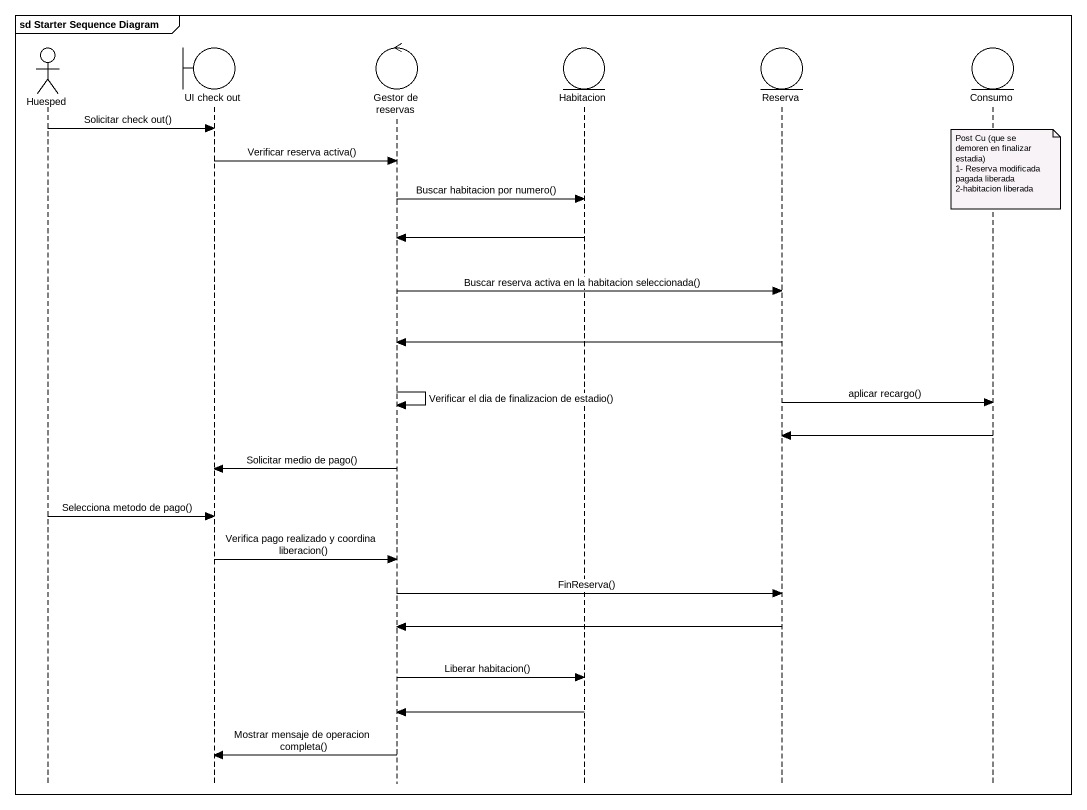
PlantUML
@startuml
mainframe sd Starter Sequence Diagram
hide footbox
actor Huesped
boundary "UI check out" as UI_check_out
control "Gestor de reservas" as Gestor_de_reservas
entity Habitacion
entity Reserva
entity Consumo

Huesped -> UI_check_out : Solicitar check out()
UI_check_out -> Gestor_de_reservas : Verificar reserva activa()
note over Consumo
  Post Cu (que se demoren en finalizar estadia)
  1- Reserva modificada pagada liberada
  2-habitacion liberada
end note
Gestor_de_reservas -> Habitacion : Buscar habitacion por numero()
Habitacion -> Gestor_de_reservas
Gestor_de_reservas -> Reserva : Buscar reserva activa en la habitacion seleccionada()
Reserva -> Gestor_de_reservas
Gestor_de_reservas -> Gestor_de_reservas : Verificar el dia de finalizacion de estadio()
Reserva -> Consumo : aplicar recargo()
Consumo -> Reserva
Gestor_de_reservas -> UI_check_out : Solicitar medio de pago()
Huesped -> UI_check_out : Selecciona metodo de pago()
UI_check_out -> Gestor_de_reservas : Verifica pago realizado y coordina liberacion()
Gestor_de_reservas -> Reserva : FinReserva()
Reserva -> Gestor_de_reservas
Gestor_de_reservas -> Habitacion : Liberar habitacion()
Habitacion -> Gestor_de_reservas
Gestor_de_reservas -> UI_check_out : Mostrar mensaje de operacion completa()
@enduml
